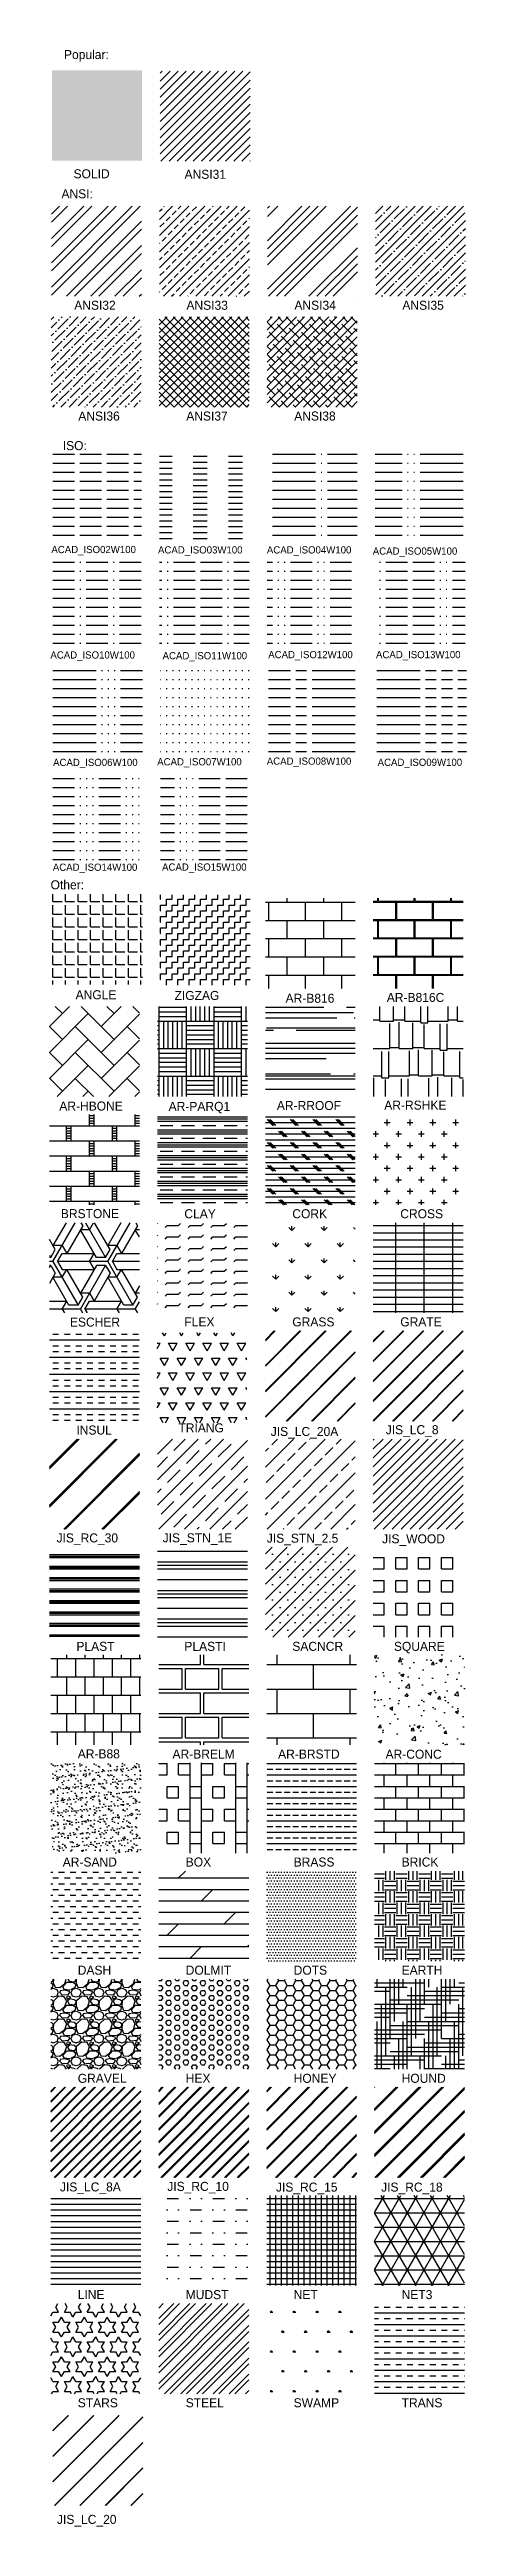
# Model space of a CAD drawing. Header units: millimetres. Extents: x -4 to 460, y -2459 to 289.
import ezdxf

# ---------------------------------------------------------------- set-up
doc = ezdxf.new("R2010")
doc.units = ezdxf.units.MM

msp = doc.modelspace()

# ---------------------------------------------------------------- hatches: boundary and pattern name
msp.add_hatch(color=256).paths.add_polyline_path([(-1.1, 165.6), (98.9, 165.6), (98.9, 265.6), (-1.1, 265.6)])
h = msp.add_hatch()
h.set_pattern_fill('ANSI31', color=256, scale=2, style=0)
h.paths.add_polyline_path([(119.1, 165), (219.1, 165), (219.1, 265), (119.1, 265)])
h = msp.add_hatch()
h.set_pattern_fill('ANSI32', color=256, scale=2, style=0)
h.paths.add_polyline_path([(-1.6, 15.1), (98.4, 15.1), (98.4, 115.1), (-1.6, 115.1)])
h = msp.add_hatch()
h.set_pattern_fill('ANSI33', color=256, scale=2, style=0)
h.paths.add_polyline_path([(118.4, 15.1), (218.4, 15.1), (218.4, 115.1), (118.4, 115.1)])
h = msp.add_hatch()
h.set_pattern_fill('ANSI34', color=256, scale=2, style=0)
h.paths.add_polyline_path([(238.4, 15.1), (338.4, 15.1), (338.4, 115.1), (238.4, 115.1)])
h = msp.add_hatch()
h.set_pattern_fill('ANSI35', color=256, scale=2, style=0)
h.paths.add_polyline_path([(358.4, 15.1), (458.4, 15.1), (458.4, 115.1), (358.4, 115.1)])
h = msp.add_hatch()
h.set_pattern_fill('ANSI36', color=256, scale=2, style=0)
h.paths.add_polyline_path([(-1.8, -107.8), (98.2, -107.8), (98.2, -7.8), (-1.8, -7.8)])
h = msp.add_hatch()
h.set_pattern_fill('ANSI37', color=256, scale=2, style=0)
h.paths.add_polyline_path([(118.2, -107.8), (218.2, -107.8), (218.2, -7.8), (118.2, -7.8)])
h = msp.add_hatch()
h.set_pattern_fill('ANSI38', color=256, scale=2, style=0)
h.paths.add_polyline_path([(238.2, -107.8), (338.2, -107.8), (338.2, -7.8), (238.2, -7.8)])
h = msp.add_hatch()
h.set_pattern_fill('ACAD_ISO02W100', color=256, scale=2, style=0)
h.paths.add_polyline_path([(-1.7, -257.2), (98.3, -257.2), (98.3, -157.2), (-1.7, -157.2)])
h = msp.add_hatch()
h.set_pattern_fill('ACAD_ISO03W100', color=256, scale=1.3, style=0)
h.paths.add_polyline_path([(118.3, -257.2), (218.3, -257.2), (218.3, -157.2), (118.3, -157.2)])
h = msp.add_hatch()
h.set_pattern_fill('ACAD_ISO04W100', color=256, scale=2, style=0)
h.paths.add_polyline_path([(238.3, -257.2), (338.3, -257.2), (338.3, -157.2), (238.3, -157.2)])
h = msp.add_hatch()
h.set_pattern_fill('ACAD_ISO05W100', color=256, scale=2, style=0)
h.paths.add_polyline_path([(358.3, -257.2), (458.3, -257.2), (458.3, -157.2), (358.3, -157.2)])
h = msp.add_hatch()
h.set_pattern_fill('ACAD_ISO10W100', color=256, scale=2, style=0)
h.paths.add_polyline_path([(-1.7, -377.2), (98.3, -377.2), (98.3, -277.2), (-1.7, -277.2)])
h = msp.add_hatch()
h.set_pattern_fill('ACAD_ISO11W100', color=256, scale=2, style=0)
h.paths.add_polyline_path([(118.3, -377.2), (218.3, -377.2), (218.3, -277.2), (118.3, -277.2)])
h = msp.add_hatch()
h.set_pattern_fill('ACAD_ISO12W100', color=256, scale=2, style=0)
h.paths.add_polyline_path([(238.3, -377.2), (338.3, -377.2), (338.3, -277.2), (238.3, -277.2)])
h = msp.add_hatch()
h.set_pattern_fill('ACAD_ISO13W100', color=256, scale=2, style=0)
h.paths.add_polyline_path([(358.3, -377.2), (458.3, -377.2), (458.3, -277.2), (358.3, -277.2)])
h = msp.add_hatch()
h.set_pattern_fill('ACAD_ISO06W100', color=256, scale=2, style=0)
h.paths.add_polyline_path([(-0.3, -492.4), (99.7, -492.4), (99.7, -392.4), (-0.3, -392.4)])
h = msp.add_hatch()
h.set_pattern_fill('ACAD_ISO07W100', color=256, scale=2, style=0)
h.paths.add_polyline_path([(119.7, -492.4), (219.7, -492.4), (219.7, -392.4), (119.7, -392.4)])
h = msp.add_hatch()
h.set_pattern_fill('ACAD_ISO08W100', color=256, scale=2, style=0)
h.paths.add_polyline_path([(239.7, -492.4), (339.7, -492.4), (339.7, -392.4), (239.7, -392.4)])
h = msp.add_hatch()
h.set_pattern_fill('ACAD_ISO09W100', color=256, scale=2, style=0)
h.paths.add_polyline_path([(359.7, -492.4), (459.7, -492.4), (459.7, -392.4), (359.7, -392.4)])
h = msp.add_hatch()
h.set_pattern_fill('ACAD_ISO14W100', color=256, scale=2, style=0)
h.paths.add_polyline_path([(-0.3, -612.4), (99.7, -612.4), (99.7, -512.4), (-0.3, -512.4)])
h = msp.add_hatch()
h.set_pattern_fill('ACAD_ISO15W100', color=256, scale=2, style=0)
h.paths.add_polyline_path([(119.7, -612.4), (219.7, -612.4), (219.7, -512.4), (119.7, -512.4)])
h = msp.add_hatch()
h.set_pattern_fill('ANGLE', color=256, scale=2, style=0)
h.set_pattern_definition([(0, (0, 0), (0, 13.97), [10.16, -3.81]), (90, (0, 0), (-13.97, 9e-16), [10.16, -3.81])])
h.paths.add_polyline_path([(-0.6, -748.4), (99.4, -748.4), (99.4, -648.4), (-0.6, -648.4)])
h = msp.add_hatch()
h.set_pattern_fill('ZIGZAG', color=256, scale=2, style=0)
h.set_pattern_definition([(0, (-0.939, 450.874), (6.35, 6.35), [6.35, -6.35]), (90, (5.411, 450.874), (-6.35, 6.35), [6.35, -6.35])])
h.paths.add_polyline_path([(119.1, -749.1), (219.1, -749.1), (219.1, -649.1), (119.1, -649.1)])
h = msp.add_hatch()
h.set_pattern_fill('AR-B816', color=256, scale=0.1, style=0)
h.set_pattern_definition([(0, (-3.866, -392.9), (0, 20.32), []), (90, (-3.866, -392.9), (-20.32, 20.32), [20.32, -20.32])])
h.paths.add_polyline_path([(236.1, -752.9), (336.1, -752.9), (336.1, -652.9), (236.1, -652.9)])
h = msp.add_hatch()
h.set_pattern_fill('AR-B816C', color=256, scale=0.1, style=0)
h.set_pattern_definition([(0, (-3.866, -392.9), (20.32, 20.32), [39.6875, -0.9525]), (0, (-24.186, -391.948), (20.32, 20.32), [39.6875, -0.9525]), (90, (-3.866, -392.9), (-20.32, 20.32), [-21.2725, 19.3675]), (90, (-4.819, -392.9), (-20.32, 20.32), [-21.2725, 19.3675])])
h.paths.add_polyline_path([(356.1, -752.9), (456.1, -752.9), (456.1, -652.9), (356.1, -652.9)])
h = msp.add_hatch()
h.set_pattern_fill('AR-HBONE', color=256, scale=0.2, style=0)
h.set_pattern_definition([(45, (-3.866, -392.9), (3e-15, 28.7368), [60.96, -20.32]), (135, (10.502, -378.532), (3e-15, 28.7368), [60.96, -20.32])])
h.paths.add_polyline_path([(-3.9, -872.9), (96.1, -872.9), (96.1, -772.9), (-3.9, -772.9)])
h = msp.add_hatch()
h.set_pattern_fill('AR-PARQ1', color=256, scale=0.1, style=0)
h.set_pattern_definition([(90, (-3.866, -392.9), (-30.48, 30.48), [30.48, -30.48]), (90, (1.214, -392.9), (-30.48, 30.48), [30.48, -30.48]), (90, (6.294, -392.9), (-30.48, 30.48), [30.48, -30.48]), (90, (11.374, -392.9), (-30.48, 30.48), [30.48, -30.48]), (90, (16.454, -392.9), (-30.48, 30.48), [30.48, -30.48]), (90, (21.534, -392.9), (-30.48, 30.48), [30.48, -30.48]), (90, (26.614, -392.9), (-30.48, 30.48), [30.48, -30.48]), (0, (-3.866, -362.42), (30.48, -30.48), [30.48, -30.48]), (0, (-3.866, -357.34), (30.48, -30.48), [30.48, -30.48]), (0, (-3.866, -352.26), (30.48, -30.48), [30.48, -30.48]), (0, (-3.866, -347.18), (30.48, -30.48), [30.48, -30.48]), (0, (-3.866, -342.1), (30.48, -30.48), [30.48, -30.48]), (0, (-3.866, -337.02), (30.48, -30.48), [30.48, -30.48]), (0, (-3.866, -331.94), (30.48, -30.48), [30.48, -30.48])])
h.paths.add_polyline_path([(116.1, -872.9), (216.1, -872.9), (216.1, -772.9), (116.1, -772.9)])
h = msp.add_hatch()
h.set_pattern_fill('AR-RROOF', color=256, style=0)
h.set_pattern_definition([(0, (-3.866, -392.9), (55.88, 25.4), [381, -50.8, 127, -25.4]), (0, (29.916, -380.2), (-25.4, 33.782), [76.2, -8.382, 152.4, -19.05]), (0, (8.834, -371.31), (132.08, 17.018), [203.2, -35.56, 101.6, -25.4])])
h.paths.add_polyline_path([(236.1, -872.9), (336.1, -872.9), (336.1, -772.9), (236.1, -772.9)])
h = msp.add_hatch()
h.set_pattern_fill('AR-RSHKE', color=256, scale=0.1, style=0)
h.set_pattern_definition([(0, (-3.866, -392.9), (64.77, 30.48), [15.24, -12.7, 17.78, -7.62, 22.86, -10.16]), (0, (11.374, -391.63), (64.77, 30.48), [12.7, -48.26, 10.16, -15.24]), (0, (41.854, -394.805), (64.77, 30.48), [7.62, -78.74]), (90, (-3.866, -392.9), (-21.59, 30.48), [29.21, -92.71]), (90, (11.374, -392.9), (-21.59, 30.48), [28.575, -93.345]), (90, (24.074, -392.9), (-21.59, 30.48), [26.67, -95.25]), (90, (41.854, -394.805), (-21.59, 30.48), [29.21, -92.71]), (90, (49.474, -394.805), (-21.59, 30.48), [29.21, -92.71]), (90, (72.334, -392.9), (-21.59, 30.48), [27.94, -93.98])])
h.paths.add_polyline_path([(356.1, -872.9), (456.1, -872.9), (456.1, -772.9), (356.1, -772.9)])
h = msp.add_hatch()
h.set_pattern_fill('BRSTONE', color=256, scale=2, style=0)
h.paths.add_polyline_path([(-3.9, -992.9), (96.1, -992.9), (96.1, -892.9), (-3.9, -892.9)])
h = msp.add_hatch()
h.set_pattern_fill('CLAY', color=256, scale=3, style=0)
h.paths.add_polyline_path([(116.1, -992.9), (216.1, -992.9), (216.1, -892.9), (116.1, -892.9)])
h = msp.add_hatch()
h.set_pattern_fill('CORK', color=256, scale=2, style=0)
h.set_pattern_definition([(0, (0, 0), (0, 6.35), []), (135, (3.175, -3.175), (-12.7, -12.7), [8.98026, -8.98026]), (135, (4.763, -3.175), (-12.7, -12.7), [8.98026, -8.98026]), (135, (6.35, -3.175), (-12.7, -12.7), [8.98026, -8.98026])])
h.paths.add_polyline_path([(236.1, -992.9), (336.1, -992.9), (336.1, -892.9), (236.1, -892.9)])
h = msp.add_hatch()
h.set_pattern_fill('CROSS', color=256, scale=2, style=0)
h.paths.add_polyline_path([(356.1, -992.9), (456.1, -992.9), (456.1, -892.9), (356.1, -892.9)])
h = msp.add_hatch()
h.set_pattern_fill('ESCHER', color=256, scale=2, style=0)
h.paths.add_polyline_path([(-3.9, -1112.9), (96.1, -1112.9), (96.1, -1012.9), (-3.9, -1012.9)])
h = msp.add_hatch()
h.set_pattern_fill('FLEX', color=256, scale=2, style=0)
h.paths.add_polyline_path([(116.1, -1112.9), (216.1, -1112.9), (216.1, -1012.9), (116.1, -1012.9)])
h = msp.add_hatch()
h.set_pattern_fill('GRASS', color=256, style=0)
h.set_pattern_definition([(90, (-3.866, -392.9), (-17.9605, 17.9605), [4.7625, -31.1585]), (45, (-3.866, -392.9), (-17.9605, 17.9605), [4.7625, -20.6375]), (135, (-3.866, -392.9), (-17.9605, -17.9605), [4.7625, -20.6375])])
h.paths.add_polyline_path([(236.1, -1112.9), (336.1, -1112.9), (336.1, -1012.9), (236.1, -1012.9)])
h = msp.add_hatch()
h.set_pattern_fill('GRATE', color=256, scale=10, style=0)
h.paths.add_polyline_path([(356.1, -1112.9), (456.1, -1112.9), (456.1, -1012.9), (356.1, -1012.9)])
h = msp.add_hatch()
h.set_pattern_fill('INSUL', color=256, scale=2, style=0)
h.paths.add_polyline_path([(-3.9, -1232.9), (96.1, -1232.9), (96.1, -1132.9), (-3.9, -1132.9)])
h = msp.add_hatch()
h.set_pattern_fill('TRIANG', color=256, scale=2, style=0)
h.paths.add_polyline_path([(115.7, -1234.9), (215.7, -1234.9), (215.7, -1134.9), (115.7, -1134.9)])
h = msp.add_hatch()
h.set_pattern_fill('JIS_LC_20A', color=256, style=0)
h.set_pattern_definition([(45, (-3.866, -392.9), (-14.14214, 14.14214), []), (45, (-2.866, -392.9), (-14.14214, 14.14214), [])])
h.paths.add_polyline_path([(236.1, -1232.9), (336.1, -1232.9), (336.1, -1132.9), (236.1, -1132.9)])
h = msp.add_hatch()
h.set_pattern_fill('JIS_LC_8', color=256, scale=2, style=0)
h.paths.add_polyline_path([(356.1, -1232.9), (456.1, -1232.9), (456.1, -1132.9), (356.1, -1132.9)])
h = msp.add_hatch()
h.set_pattern_fill('JIS_RC_30', color=256, style=0)
h.set_pattern_definition([(45, (-3.866, -392.9), (-21.2132, 21.2132), []), (45, (-2.866, -392.9), (-21.2132, 21.2132), []), (45, (-1.866, -392.9), (-21.2132, 21.2132), [])])
h.paths.add_polyline_path([(-3.9, -1352.9), (96.1, -1352.9), (96.1, -1252.9), (-3.9, -1252.9)])
h = msp.add_hatch()
h.set_pattern_fill('JIS_STN_1E', color=256, scale=20, style=0)
h.paths.add_polyline_path([(116.1, -1352.9), (216.1, -1352.9), (216.1, -1252.9), (116.1, -1252.9)])
h = msp.add_hatch()
h.set_pattern_fill('JIS_STN_2.5', color=256, scale=10, style=0)
h.paths.add_polyline_path([(236.1, -1352.9), (336.1, -1352.9), (336.1, -1252.9), (236.1, -1252.9)])
h = msp.add_hatch()
h.set_pattern_fill('JIS_WOOD', color=256, scale=10, style=0)
h.paths.add_polyline_path([(356.1, -1352.9), (456.1, -1352.9), (456.1, -1252.9), (356.1, -1252.9)])
h = msp.add_hatch()
h.set_pattern_fill('PLAST', color=256, scale=2, style=0)
h.paths.add_polyline_path([(-3.9, -1472.9), (96.1, -1472.9), (96.1, -1372.9), (-3.9, -1372.9)])
h = msp.add_hatch()
h.set_pattern_fill('PLASTI', color=256, scale=5, style=0)
h.paths.add_polyline_path([(116.1, -1472.9), (216.1, -1472.9), (216.1, -1372.9), (116.1, -1372.9)])
h = msp.add_hatch()
h.set_pattern_fill('SACNCR', color=256, scale=5, style=0)
h.paths.add_polyline_path([(236.1, -1472.9), (336.1, -1472.9), (336.1, -1372.9), (236.1, -1372.9)])
h = msp.add_hatch()
h.set_pattern_fill('SQUARE', color=256, scale=4, style=0)
h.paths.add_polyline_path([(356.1, -1472.9), (456.1, -1472.9), (456.1, -1372.9), (356.1, -1372.9)])
h = msp.add_hatch()
h.set_pattern_fill('AR-B88', color=256, scale=0.1, style=0)
h.set_pattern_definition([(0, (-482.432, -1232.243), (0, 20.32), []), (90, (-482.432, -1232.243), (-10.16, 20.32), [20.32, -20.32])])
h.paths.add_polyline_path([(-2.4, -1592.2), (97.6, -1592.2), (97.6, -1492.2), (-2.4, -1492.2)])
h = msp.add_hatch()
h.set_pattern_fill('AR-BRELM', color=256, scale=0.4, style=0)
h.set_pattern_definition([(0, (-482.43, -1232.243), (0, 54.1936), [77.47, -3.81]), (0, (-482.43, -1209.383), (0, 54.1936), [77.47, -3.81]), (0, (-462.11, -1205.146), (0, 54.1936), [36.83, -3.81]), (0, (-462.11, -1182.286), (0, 54.1936), [36.83, -3.81]), (90, (-482.43, -1232.24), (-81.28, 5e-15), [22.86, -31.3334]), (90, (-486.24, -1232.24), (-81.28, 5e-15), [22.86, -31.3334]), (90, (-462.112, -1205.146), (-40.64, 2e-15), [22.86, -31.3334]), (90, (-465.922, -1205.146), (-40.64, 2e-15), [22.86, -31.3334])])
h.paths.add_polyline_path([(117.6, -1592.2), (217.6, -1592.2), (217.6, -1492.2), (117.6, -1492.2)])
h = msp.add_hatch()
h.set_pattern_fill('AR-BRSTD', color=256, scale=0.4, style=0)
h.set_pattern_definition([(0, (-482.432, -1232.243), (0, 27.0967), []), (90, (-482.432, -1232.243), (-40.64, 27.0967), [27.0967, -27.0967])])
h.paths.add_polyline_path([(237.6, -1592.2), (337.6, -1592.2), (337.6, -1492.2), (237.6, -1492.2)])
h = msp.add_hatch()
h.set_pattern_fill('AR-CONC', color=256, scale=0.2, style=0)
h.paths.add_polyline_path([(357.6, -1592.2), (457.6, -1592.2), (457.6, -1492.2), (357.6, -1492.2)])
h = msp.add_hatch()
h.set_pattern_fill('AR-SAND', color=256, scale=0.2, style=0)
h.set_pattern_definition([(37.5, (-482.4324, -1232.243), (-0.32001, 9.788265), [0, -7.7216, 0, -8.636, 0, -8.255]), (7.5, (-482.432, -1232.243), (8.99047, 14.3365), [0, -4.1656, 0, -6.9596, 0, -2.667]), (327.5, (-488.681, -1232.243), (15.81985, 0.02874), [0, -2.54, 0, -9.144, 0, -11.938]), (317.5, (-488.681, -1232.243), (15.27113, 4.45859), [0, -1.27, 0, -5.9944, 0, -6.858])])
h.paths.add_polyline_path([(-2.4, -1712.2), (97.6, -1712.2), (97.6, -1612.2), (-2.4, -1612.2)])
h = msp.add_hatch()
h.set_pattern_fill('BOX', color=256, scale=2, style=0)
h.paths.add_polyline_path([(117.6, -1712.2), (217.6, -1712.2), (217.6, -1612.2), (117.6, -1612.2)])
h = msp.add_hatch()
h.set_pattern_fill('BRASS', color=256, scale=2, style=0)
h.paths.add_polyline_path([(237.6, -1712.2), (337.6, -1712.2), (337.6, -1612.2), (237.6, -1612.2)])
h = msp.add_hatch()
h.set_pattern_fill('BRICK', color=256, scale=2, style=0)
h.paths.add_polyline_path([(357.6, -1712.2), (457.6, -1712.2), (457.6, -1612.2), (357.6, -1612.2)])
h = msp.add_hatch()
h.set_pattern_fill('DASH', color=256, scale=2, style=0)
h.paths.add_polyline_path([(-2.4, -1832.2), (97.6, -1832.2), (97.6, -1732.2), (-2.4, -1732.2)])
h = msp.add_hatch()
h.set_pattern_fill('DOLMIT', color=256, scale=2, style=0)
h.paths.add_polyline_path([(117.6, -1832.2), (217.6, -1832.2), (217.6, -1732.2), (117.6, -1732.2)])
h = msp.add_hatch()
h.set_pattern_fill('DOTS', color=256, scale=2, style=0)
h.paths.add_polyline_path([(237.6, -1832.2), (337.6, -1832.2), (337.6, -1732.2), (237.6, -1732.2)])
h = msp.add_hatch()
h.set_pattern_fill('EARTH', color=256, scale=2, style=0)
h.set_pattern_definition([(0, (-482.432, -1232.243), (12.7, 12.7), [12.7, -12.7]), (0, (-482.432, -1227.481), (12.7, 12.7), [12.7, -12.7]), (0, (-482.432, -1222.718), (12.7, 12.7), [12.7, -12.7]), (90, (-480.845, -1221.131), (-12.7, 12.7), [12.7, -12.7]), (90, (-476.082, -1221.131), (-12.7, 12.7), [12.7, -12.7]), (90, (-471.32, -1221.131), (-12.7, 12.7), [12.7, -12.7])])
h.paths.add_polyline_path([(357.6, -1832.2), (457.6, -1832.2), (457.6, -1732.2), (357.6, -1732.2)])
h = msp.add_hatch()
h.set_pattern_fill('GRAVEL', color=256, style=0)
h.set_pattern_definition([(228.0128, (-464.1444, -1206.8431), (-203.2001727, -228.600281), [3.4172, -338.305]), (184.9697, (-466.4304, -1209.3831), (304.800493, 25.3998208), [5.86405, -580.54]), (132.5104, (-472.2724, -1209.8911), (253.9998152, -279.400273), [4.1348, -409.347]), (267.2737, (-482.1784, -1216.2411), (25.3998897, 507.9998365), [5.34005, -528.664]), (292.8337, (-482.4324, -1221.5751), (-127.0003606, 304.8001733), [5.23634, -518.398]), (357.2737, (-480.4004, -1226.4011), (-507.9998365, 25.3998897), [5.34005, -528.664]), (37.6942, (-475.0664, -1226.6551), (-330.2002086, -253.9997736), [7.06194, -699.131]), (72.2553, (-469.4784, -1222.3371), (177.8003557, 558.8001621), [6.6672, -660.053]), (121.4296, (-467.4464, -1215.9871), (-203.2000524, 330.1996116), [5.35813, -530.455]), (175.2364, (-470.2404, -1211.4151), (279.3997805, -25.3997616), [6.11713, -299.739]), (222.3974, (-476.3364, -1210.9071), (-304.8000092, -279.3996365), [7.91078, -783.168]), (138.8141, (-457.0324, -1216.4951), (-177.799887, 152.3997656), [2.70005, -267.306]), (171.4692, (-459.0644, -1214.7171), (330.199496, -50.800128), [5.1368, -508.546]), (225, (-464.144, -1213.955), (-5e-15, -25.4), [3.5921, -32.3289]), (203.1986, (-465.9224, -1210.907), (127.000428, 50.800223), [1.9344, -191.506]), (291.8014, (-467.7004, -1211.669), (-25.400018, 76.20005), [2.73566, -134.048]), (30.9638, (-466.6844, -1214.209), (76.19992, 50.80004), [4.4432, -143.663]), (161.5651, (-462.8744, -1211.923), (50.80002, -25.39996), [3.2129, -77.109]), (16.3895, (-482.4324, -1211.6691), (254.0001401, 76.1998415), [4.5009, -445.588]), (70.3462, (-478.1144, -1210.3991), (-101.599717, -279.399605), [3.776, -373.822]), (293.1986, (-462.8744, -1206.843), (-50.800223, 127.000428), [3.8688, -189.572]), (343.6105, (-461.3504, -1210.3991), (-254.0001401, 76.1998415), [4.5009, -445.588]), (339.444, (-482.4324, -1227.417), (-127.000158, 50.799938), [4.34035, -212.677]), (294.7751, (-478.3684, -1228.9411), (-126.999704, 279.3998703), [3.6367, -360.036]), (66.8014, (-462.6204, -1232.243), (50.800223, 127.000428), [3.8688, -189.572]), (17.354, (-461.0964, -1228.6871), (-330.2000178, -101.5998468), [4.25783, -421.524]), (69.444, (-475.0664, -1232.243), (-50.799938, -127.000158), [2.1702, -214.848]), (101.3099, (-464.1444, -1232.243), (-25.399875, 101.599675), [1.29515, -128.22]), (165.9638, (-464.3984, -1230.973), (76.200054, -25.399956), [5.23634, -99.4905]), (186.009, (-469.4784, -1229.7031), (253.9996254, 25.3999407), [4.85267, -480.414]), (303.6901, (-466.6844, -1216.495), (-25.40001, 50.79995), [3.66324, -87.9178]), (353.1572, (-464.6524, -1219.5431), (431.8001786, -50.8002275), [6.39557, -633.16]), (60.9454, (-458.3024, -1220.3051), (-101.5997637, -177.799576), [2.6151, -258.894]), (90, (-457.032, -1218.02), (-25.4, 25.4), [1.524, -23.876]), (120.2564, (-469.9864, -1228.9411), (101.5997847, -177.7999103), [3.52867, -349.339]), (48.0128, (-471.7644, -1225.8931), (203.2001727, 228.600281), [6.83443, -334.888]), (0, (-467.192, -1220.813), (25.4, 25.4), [6.604, -18.796]), (325.3048, (-460.5884, -1220.8131), (-253.99956, 177.800017), [4.0161, -397.593]), (254.0546, (-457.2864, -1223.099), (-25.400065, -101.600242), [3.6983, -181.217]), (207.646, (-458.3024, -1226.6551), (-482.5998305, -254.0001597), [6.02145, -596.125]), (175.4261, (-463.6364, -1229.4491), (-330.200076, 25.3998771), [6.3703, -630.658]), (175.4261, (-463.6364, -1229.4491), (-330.200076, 25.3998771), [6.3703, -630.658])])
h.paths.add_polyline_path([(-2.4, -1952.2), (97.6, -1952.2), (97.6, -1852.2), (-2.4, -1852.2)])
h = msp.add_hatch()
h.set_pattern_fill('HEX', color=256, style=0)
h.set_pattern_definition([(0, (-482.4324, -1232.243), (0, 5.49926), [3.175, -6.35]), (120, (-482.4324, -1232.243), (-4.7625, -2.74963), [3.175, -6.35]), (60, (-479.2574, -1232.243), (-4.7625, 2.74963), [3.175, -6.35])])
h.paths.add_polyline_path([(117.6, -1952.2), (217.6, -1952.2), (217.6, -1852.2), (117.6, -1852.2)])
h = msp.add_hatch()
h.set_pattern_fill('HONEY', color=256, scale=2, style=0)
h.set_pattern_definition([(0, (-482.4324, -1232.243), (9.525, 5.49926), [6.35, -12.7]), (120, (-482.4324, -1232.243), (-9.525, 5.499262), [6.35, -12.7]), (60, (-482.4324, -1232.243), (1e-06, 10.998522), [-12.7, 6.35])])
h.paths.add_polyline_path([(237.6, -1952.2), (337.6, -1952.2), (337.6, -1852.2), (237.6, -1852.2)])
h = msp.add_hatch()
h.set_pattern_fill('HOUND', color=256, scale=3, style=0)
h.set_pattern_definition([(0, (-482.4324, -1232.243), (19.05, 4.7625), [76.2, -38.1]), (90, (-482.4324, -1232.243), (-4.7625, -19.05), [76.2, -38.1])])
h.paths.add_polyline_path([(357.6, -1952.2), (457.6, -1952.2), (457.6, -1852.2), (357.6, -1852.2)])
h = msp.add_hatch()
h.set_pattern_fill('JIS_LC_8A', color=256, style=0)
h.set_pattern_definition([(45, (-482.4324, -1232.243), (-5.51543, 5.51543), []), (45, (-481.4324, -1232.243), (-5.51543, 5.51543), [])])
h.paths.add_polyline_path([(-2.4, -2072.2), (97.6, -2072.2), (97.6, -1972.2), (-2.4, -1972.2)])
h = msp.add_hatch()
h.set_pattern_fill('JIS_RC_10', color=256, style=0)
h.set_pattern_definition([(45, (-482.432, -1232.243), (-7.07107, 7.07107), []), (45, (-481.707, -1232.243), (-7.07107, 7.07107), []), (45, (-480.982, -1232.243), (-7.07107, 7.07107), [])])
h.paths.add_polyline_path([(117.6, -2072.2), (217.6, -2072.2), (217.6, -1972.2), (117.6, -1972.2)])
h = msp.add_hatch()
h.set_pattern_fill('JIS_RC_15', color=256, style=0)
h.set_pattern_definition([(45, (-482.432, -1232.243), (-10.6066, 10.6066), []), (45, (-481.707, -1232.243), (-10.6066, 10.6066), []), (45, (-480.982, -1232.243), (-10.6066, 10.6066), [])])
h.paths.add_polyline_path([(237.6, -2072.2), (337.6, -2072.2), (337.6, -1972.2), (237.6, -1972.2)])
h = msp.add_hatch()
h.set_pattern_fill('JIS_RC_18', color=256, style=0)
h.set_pattern_definition([(45, (-482.432, -1232.243), (-12.72792, 12.72792), []), (45, (-481.432, -1232.243), (-12.72792, 12.72792), []), (45, (-480.432, -1232.243), (-12.72792, 12.72792), [])])
h.paths.add_polyline_path([(357.6, -2072.2), (457.6, -2072.2), (457.6, -1972.2), (357.6, -1972.2)])
h = msp.add_hatch()
h.set_pattern_fill('LINE', color=256, scale=2, style=0)
h.paths.add_polyline_path([(-2.4, -2192.2), (97.6, -2192.2), (97.6, -2092.2), (-2.4, -2092.2)])
h = msp.add_hatch()
h.set_pattern_fill('MUDST', color=256, scale=2, style=0)
h.paths.add_polyline_path([(117.6, -2192.2), (217.6, -2192.2), (217.6, -2092.2), (117.6, -2092.2)])
h = msp.add_hatch()
h.set_pattern_fill('NET', color=256, scale=2, style=0)
h.paths.add_polyline_path([(237.6, -2192.2), (337.6, -2192.2), (337.6, -2092.2), (237.6, -2092.2)])
h = msp.add_hatch()
h.set_pattern_fill('NET3', color=256, scale=5, style=0)
h.paths.add_polyline_path([(357.6, -2192.2), (457.6, -2192.2), (457.6, -2092.2), (357.6, -2092.2)])
h = msp.add_hatch()
h.set_pattern_fill('STARS', color=256, scale=2, style=0)
h.paths.add_polyline_path([(-2.4, -2312.2), (97.6, -2312.2), (97.6, -2212.2), (-2.4, -2212.2)])
h = msp.add_hatch()
h.set_pattern_fill('STEEL', color=256, scale=4, style=0)
h.set_pattern_definition([(45, (0, 0), (-8.980256, 8.980256), []), (45, (0, 6.35), (-8.980256, 8.980256), [])])
h.paths.add_polyline_path([(117.6, -2312.2), (217.6, -2312.2), (217.6, -2212.2), (117.6, -2212.2)])
h = msp.add_hatch()
h.set_pattern_fill('SWAMP', color=256, style=0)
h.paths.add_polyline_path([(237.6, -2312.2), (337.6, -2312.2), (337.6, -2212.2), (237.6, -2212.2)])
h = msp.add_hatch()
h.set_pattern_fill('TRANS', color=256, scale=2, style=0)
h.paths.add_polyline_path([(357.6, -2312.2), (457.6, -2312.2), (457.6, -2212.2), (357.6, -2212.2)])
h = msp.add_hatch()
h.set_pattern_fill('JIS_LC_20', color=256, style=0)
h.set_pattern_definition([(45, (-119.962, -1596.157), (-14.14214, 14.14214), []), (45, (-119.562, -1596.157), (-14.14214, 14.14214), [])])
h.paths.add_polyline_path([(0, -2436.2), (100, -2436.2), (100, -2336.2), (0, -2336.2)])

# ---------------------------------------------------------------- texts
for s, height, p in [('SOLID', 10, (22.9, 146)), ('ANSI31', 10, (146.3, 145.4)), ('ANSI:', 10, (9.5, 123.8)), ('ANSI32', 10, (23.7, 0.1)), ('ANSI33', 10, (148.4, 0.1)), ('ANSI34', 10, (268.4, 0.1)), ('ANSI35', 10, (388.4, 0.1)), ('ANSI36', 10, (28.2, -122.8)), ('ANSI37', 10, (148.2, -122.8)), ('ANSI38', 10, (268.2, -122.8)), ('ISO:', 10, (10.9, -155.6)), ('ACAD_ISO02W100', 8, (-1.7, -269.9)), ('ACAD_ISO03W100', 8, (116.8, -270.3)), ('ACAD_ISO04W100', 8, (237.8, -270.3)), ('ACAD_ISO05W100', 8, (355.5, -271.6)), ('ACAD_ISO10W100', 8, (-2.8, -386.9)), ('ACAD_ISO11W100', 8, (121.9, -387.7)), ('ACAD_ISO12W100', 8, (239.3, -386.5)), ('ACAD_ISO13W100', 8, (359.1, -386.5)), ('ACAD_ISO06W100', 8, (0.2, -506.1)), ('ACAD_ISO07W100', 8, (115.9, -505.4)), ('ACAD_ISO08W100', 8, (237.7, -504.7)), ('ACAD_ISO09W100', 8, (360.9, -506)), ('ACAD_ISO14W100', 8, (-0.1, -622.4)), ('ACAD_ISO15W100', 8, (121.3, -622.2)), ('Other:', 10, (-2.6, -642.9)), ('ANGLE', 10, (25.2, -764.9)), ('ZIGZAG', 10, (135.2, -765.7)), ('AR-B816', 10, (258.6, -768.8)), ('AR-B816C', 10, (371.1, -767.9)), ('AR-HBONE', 10, (7.1, -888.4)), ('AR-PARQ1', 10, (128.6, -888.8)), ('AR-RROOF', 10, (248.9, -887.8)), ('AR-RSHKE', 10, (368.3, -887.4)), ('BRSTONE', 10, (8.8, -1007.8)), ('CLAY', 10, (146.1, -1007.9)), ('CORK', 10, (266.1, -1007.9)), ('CROSS', 10, (386.1, -1007.9)), ('ESCHER', 10, (18.9, -1128.1)), ('FLEX', 10, (146.1, -1127.9)), ('GRASS', 10, (266.1, -1127.9)), ('GRATE', 10, (386.1, -1127.9)), ('TRIANG', 10, (139.5, -1245.5)), ('INSUL', 10, (26.1, -1247.9)), ('JIS_LC_20A', 10, (242.1, -1249.5)), ('JIS_LC_8', 10, (369.9, -1247.5)), ('JIS_RC_30', 10, (4, -1367.6)), ('JIS_STN_1E', 10, (122, -1367.5)), ('JIS_STN_2.5', 10, (237.7, -1367.9)), ('JIS_WOOD', 10, (365.9, -1368.6)), ('PLAST', 10, (26.1, -1487.9)), ('PLASTI', 10, (146.1, -1487.9)), ('SACNCR', 10, (266.1, -1487.9)), ('SQUARE', 10, (379, -1487.9)), ('AR-B88', 10, (27.6, -1607.2)), ('AR-BRELM', 10, (132.9, -1607.4)), ('AR-BRSTD', 10, (250.3, -1607.4)), ('AR-CONC', 10, (369.7, -1607.6)), ('AR-SAND', 10, (10.9, -1727.2)), ('BOX', 10, (147.6, -1727.2)), ('BRASS', 10, (267.6, -1727.2)), ('BRICK', 10, (387.6, -1727.2)), ('DASH', 10, (27.6, -1847.2)), ('DOLMIT', 10, (147.6, -1847.2)), ('DOTS', 10, (267.6, -1847.2)), ('EARTH', 10, (387.6, -1847.2)), ('GRAVEL', 10, (27.6, -1967.2)), ('HEX', 10, (147.6, -1967.2)), ('HONEY', 10, (267.6, -1967.2)), ('HOUND', 10, (387.6, -1967.2)), ('JIS_LC_8A', 10, (7.8, -2087.7)), ('JIS_RC_10', 10, (127.1, -2087.1)), ('JIS_RC_15', 10, (247.9, -2087.9)), ('JIS_RC_18', 10, (364.8, -2087.9)), ('LINE', 10, (27.6, -2207.2)), ('MUDST', 10, (147.6, -2207.2)), ('NET', 10, (267.6, -2207.2)), ('NET3', 10, (387.6, -2207.2)), ('STARS', 10, (27.6, -2327.2)), ('STEEL', 10, (147.6, -2327.2)), ('SWAMP', 10, (267.6, -2327.2)), ('TRANS', 10, (387.6, -2327.2)), ('JIS_LC_20', 10, (4.5, -2456.6))]:
    msp.add_text(s, height=height).set_placement(p)
at = {"insert": (12.3, 288.3), "char_height": 10, "width": 301.259, "attachment_point": 1}
msp.add_mtext('Popular:', dxfattribs=at)

doc.saveas('drawing.dxf')
